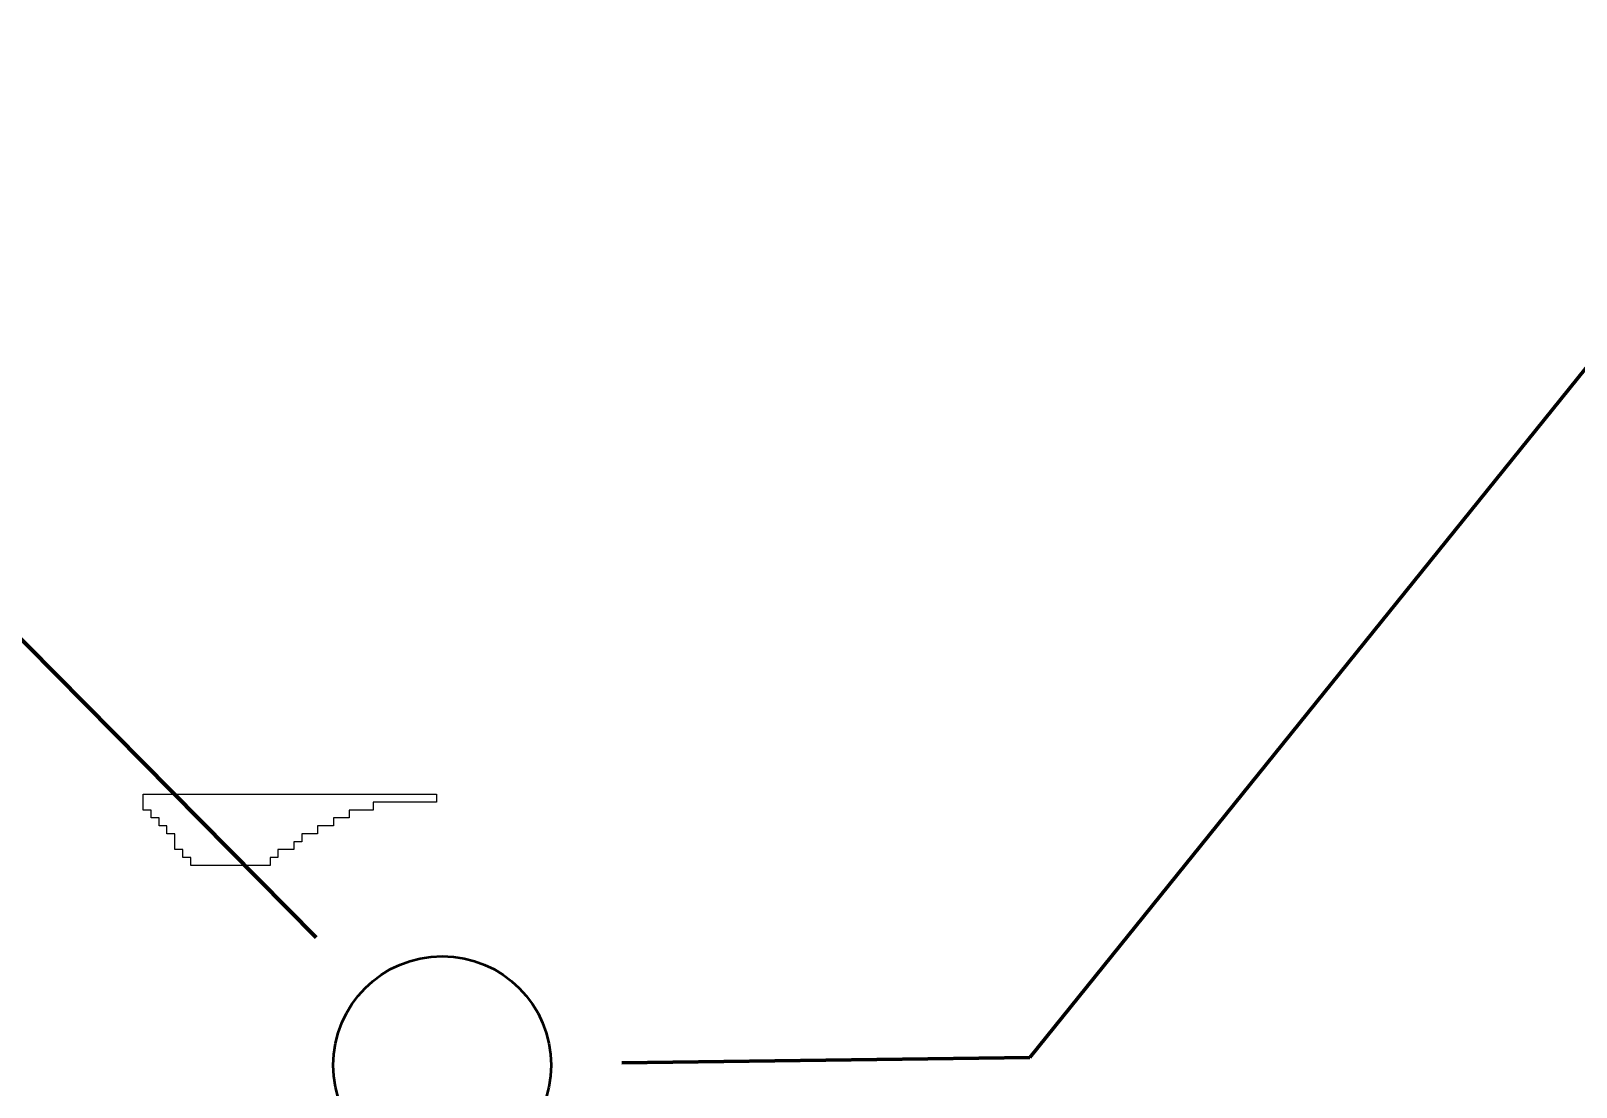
# Model space of a CAD drawing. Header units: millimetres. Extents: x -51 to 50, y -37 to 38.
# Drawn here: x -9.27 to 0.63, y -27.88 to -21.11 of the extents above; entities that cross this region are included whole.
import ezdxf

# ---------------------------------------------------------------- set-up
doc = ezdxf.new("R2010")
doc.units = ezdxf.units.MM
doc.header["$MEASUREMENT"] = 0
doc.layers.add('Camada 1', color=7, linetype='Continuous')

msp = doc.modelspace()

# ---------------------------------------------------------------- linework, layer by layer
at = {"layer": 'Camada 1', "lineweight": 18}
msp.add_open_spline([(-49.8984, -37.3982), (-49.8984, -37.3982), (49.8984, -37.3982), (49.8984, -37.3982), (49.8984, -37.3982), (49.8984, -37.3982), (49.8984, 37.3983), (49.8984, 37.3983), (49.8984, 37.3983), (49.8984, 37.3983), (-49.8984, 37.3983), (-49.8984, 37.3983), (-49.8984, 37.3983), (-49.8984, 37.3983), (-49.8984, -37.3982), (-49.8984, -37.3982)], degree=3, knots=[0, 0, 0, 0, 0.2, 0.2, 0.2, 0.2, 0.4, 0.4, 0.4, 0.4, 0.6, 0.6, 0.6, 0.6, 1, 1, 1, 1], dxfattribs=at)
at = {"layer": 'Camada 1', "lineweight": 120}
for points in [[(2.2095, -21.3934), (2.2095, -21.3934), (-2.8661, -27.6876), (-2.8661, -27.6876)], [(-7.4399, -26.9186), (-7.4399, -26.9186), (-11.6983, -22.6119), (-11.6983, -22.6119)], [(-2.8661, -27.6876), (-2.8661, -27.6876), (-5.4813, -27.7215), (-5.4813, -27.7215)]]:
    msp.add_open_spline(points, degree=3, dxfattribs=at)
at = {"layer": 'Camada 1'}
msp.add_open_spline([(-8.5473, -25.9999), (-8.5473, -25.9999), (-8.5473, -26.1015), (-8.5473, -26.1015), (-8.5473, -26.1015), (-8.5473, -26.1015), (-8.4965, -26.1015), (-8.4965, -26.1015), (-8.4965, -26.1015), (-8.4965, -26.1015), (-8.4965, -26.1523), (-8.4965, -26.1523), (-8.4965, -26.1523), (-8.4965, -26.1523), (-8.4457, -26.1523), (-8.4457, -26.1523), (-8.4457, -26.1523), (-8.4457, -26.1523), (-8.4457, -26.2031), (-8.4457, -26.2031), (-8.4457, -26.2031), (-8.4457, -26.2031), (-8.3949, -26.2031), (-8.3949, -26.2031), (-8.3949, -26.2031), (-8.3949, -26.2031), (-8.3949, -26.2539), (-8.3949, -26.2539), (-8.3949, -26.2539), (-8.3949, -26.2539), (-8.3441, -26.2539), (-8.3441, -26.2539), (-8.3441, -26.2539), (-8.3441, -26.2539), (-8.3441, -26.3555), (-8.3441, -26.3555), (-8.3441, -26.3555), (-8.3441, -26.3555), (-8.2933, -26.3555), (-8.2933, -26.3555), (-8.2933, -26.3555), (-8.2933, -26.3555), (-8.2933, -26.4063), (-8.2933, -26.4063), (-8.2933, -26.4063), (-8.2933, -26.4063), (-8.2425, -26.4063), (-8.2425, -26.4063), (-8.2425, -26.4063), (-8.2425, -26.4063), (-8.2425, -26.4571), (-8.2425, -26.4571), (-8.2425, -26.4571), (-8.2425, -26.4571), (-7.7345, -26.4571), (-7.7345, -26.4571), (-7.7345, -26.4571), (-7.7345, -26.4571), (-7.7345, -26.4063), (-7.7345, -26.4063), (-7.7345, -26.4063), (-7.7345, -26.4063), (-7.6837, -26.4063), (-7.6837, -26.4063), (-7.6837, -26.4063), (-7.6837, -26.4063), (-7.6837, -26.3555), (-7.6837, -26.3555), (-7.6837, -26.3555), (-7.6837, -26.3555), (-7.5821, -26.3555), (-7.5821, -26.3555), (-7.5821, -26.3555), (-7.5821, -26.3555), (-7.5821, -26.3047), (-7.5821, -26.3047), (-7.5821, -26.3047), (-7.5821, -26.3047), (-7.5313, -26.3047), (-7.5313, -26.3047), (-7.5313, -26.3047), (-7.5313, -26.3047), (-7.5313, -26.2539), (-7.5313, -26.2539), (-7.5313, -26.2539), (-7.5313, -26.2539), (-7.4297, -26.2539), (-7.4297, -26.2539), (-7.4297, -26.2539), (-7.4297, -26.2539), (-7.4297, -26.2031), (-7.4297, -26.2031), (-7.4297, -26.2031), (-7.4297, -26.2031), (-7.3281, -26.2031), (-7.3281, -26.2031), (-7.3281, -26.2031), (-7.3281, -26.2031), (-7.3281, -26.1523), (-7.3281, -26.1523), (-7.3281, -26.1523), (-7.3281, -26.1523), (-7.2265, -26.1523), (-7.2265, -26.1523), (-7.2265, -26.1523), (-7.2265, -26.1523), (-7.2265, -26.1015), (-7.2265, -26.1015), (-7.2265, -26.1015), (-7.2265, -26.1015), (-7.0741, -26.1015), (-7.0741, -26.1015), (-7.0741, -26.1015), (-7.0741, -26.1015), (-7.0741, -26.0507), (-7.0741, -26.0507), (-7.0741, -26.0507), (-7.0741, -26.0507), (-6.6677, -26.0507), (-6.6677, -26.0507), (-6.6677, -26.0507), (-6.6677, -26.0507), (-6.6677, -25.9999), (-6.6677, -25.9999), (-6.6677, -25.9999), (-6.6677, -25.9999), (-8.5473, -25.9999), (-8.5473, -25.9999)], degree=3, knots=[0, 0, 0, 0, 0.030303, 0.030303, 0.030303, 0.030303, 0.060606, 0.060606, 0.060606, 0.060606, 0.090909, 0.090909, 0.090909, 0.090909, 0.121212, 0.121212, 0.121212, 0.121212, 0.151515, 0.151515, 0.151515, 0.151515, 0.181818, 0.181818, 0.181818, 0.181818, 0.212121, 0.212121, 0.212121, 0.212121, 0.242424, 0.242424, 0.242424, 0.242424, 0.272727, 0.272727, 0.272727, 0.272727, 0.30303, 0.30303, 0.30303, 0.30303, 0.333333, 0.333333, 0.333333, 0.333333, 0.363636, 0.363636, 0.363636, 0.363636, 0.393939, 0.393939, 0.393939, 0.393939, 0.424242, 0.424242, 0.424242, 0.424242, 0.454545, 0.454545, 0.454545, 0.454545, 0.484848, 0.484848, 0.484848, 0.484848, 0.515152, 0.515152, 0.515152, 0.515152, 0.545455, 0.545455, 0.545455, 0.545455, 0.575758, 0.575758, 0.575758, 0.575758, 0.606061, 0.606061, 0.606061, 0.606061, 0.636364, 0.636364, 0.636364, 0.636364, 0.666667, 0.666667, 0.666667, 0.666667, 0.69697, 0.69697, 0.69697, 0.69697, 0.727273, 0.727273, 0.727273, 0.727273, 0.757576, 0.757576, 0.757576, 0.757576, 0.787879, 0.787879, 0.787879, 0.787879, 0.818182, 0.818182, 0.818182, 0.818182, 0.848485, 0.848485, 0.848485, 0.848485, 0.878788, 0.878788, 0.878788, 0.878788, 0.909091, 0.909091, 0.909091, 0.909091, 0.939394, 0.939394, 0.939394, 0.939394, 1, 1, 1, 1], dxfattribs=at)
at = {"layer": 'Camada 1', "lineweight": 50}
msp.add_open_spline([(-6.6314, -27.0378), (-7.0172, -27.0378), (-7.3299, -27.3505), (-7.3299, -27.7363), (-7.3299, -27.7363), (-7.3299, -28.1221), (-7.0172, -28.4348), (-6.6314, -28.4348), (-6.6314, -28.4348), (-6.2456, -28.4348), (-5.9329, -28.1221), (-5.9329, -27.7363), (-5.9329, -27.7363), (-5.9329, -27.3505), (-6.2456, -27.0378), (-6.6314, -27.0378)], degree=3, knots=[0, 0, 0, 0, 0.2, 0.2, 0.2, 0.2, 0.4, 0.4, 0.4, 0.4, 0.6, 0.6, 0.6, 0.6, 1, 1, 1, 1], dxfattribs=at)

doc.saveas('drawing.dxf')
